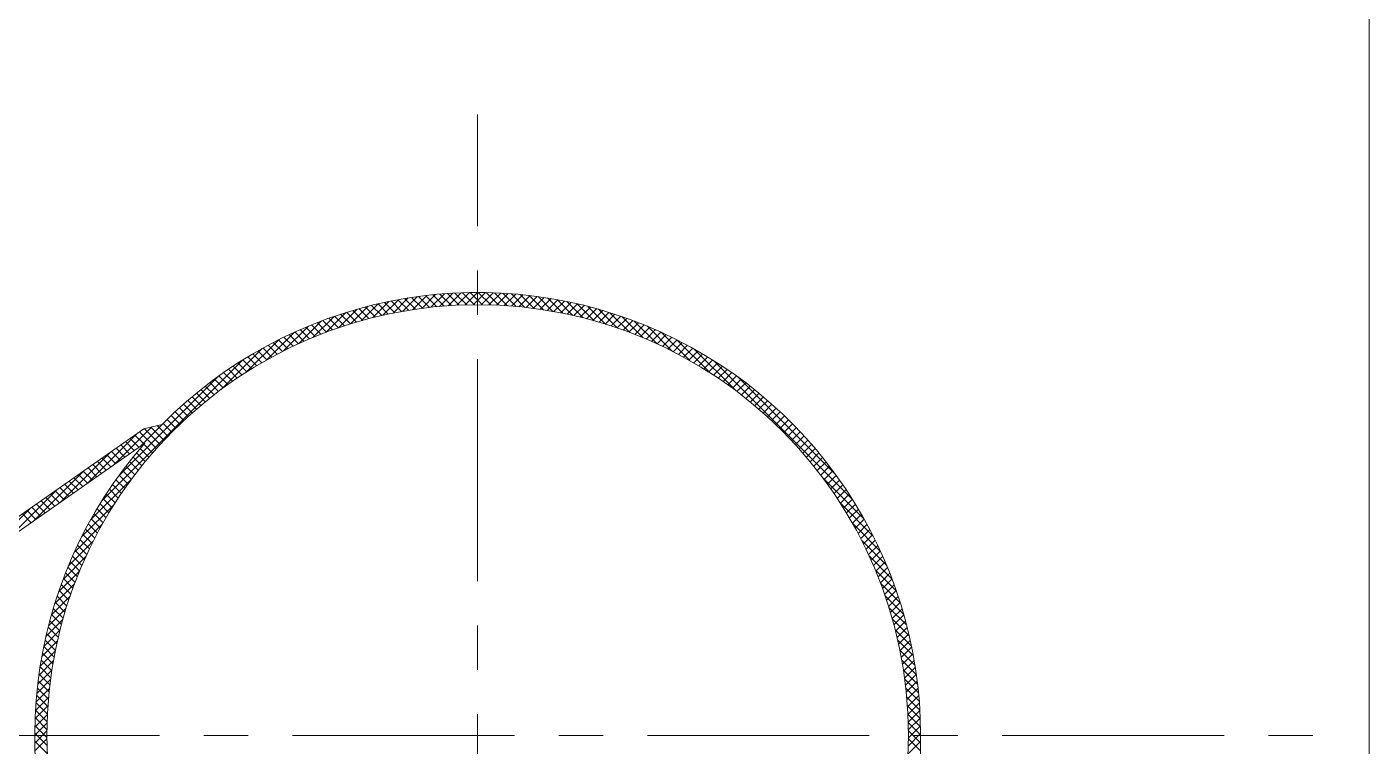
# Model space of a CAD drawing. Header units: millimetres. Extents: x 3341 to 3935, y 1079 to 1499.
# Drawn here: x 3594.91 to 3610.04, y 1182.01 to 1190.12 of the extents above; entities that cross this region are included whole.
import ezdxf

# ---------------------------------------------------------------- set-up
doc = ezdxf.new("R2010")
doc.units = ezdxf.units.MM
doc.linetypes.add('CENTERX2', pattern=[4, 2.5, -0.5, 0.5, -0.5])
for name, color, linetype, lineweight, true_color in [('1', 1, 'Continuous', 18, 0xff0000), ('2', 2, 'Continuous', 18, 0xffff00), ('3', 3, 'CENTERX2', 18, 0x00ff00)]:
    doc.layers.add(name, color=color, linetype=linetype, lineweight=lineweight, true_color=true_color)

msp = doc.modelspace()

# ---------------------------------------------------------------- linework, layer by layer
at = {"layer": '1'}
for p, q in [((3610.04271, 1191.03869), (3610.04271, 1125.78792)), ((3596.23264, 1185.5901), (3587.21967, 1179.27323)), ((3596.23264, 1185.5901), (3596.43911, 1185.63913)), ((3596.24276, 1185.4282), (3587.37257, 1179.2114)), ((3604.98702, 1182.13308), (3604.98702, 1134.69353))]:
    msp.add_line(p, q, dxfattribs=at)
msp.add_circle((3599.99403, 1182.13308), 4.85459, dxfattribs=at)
for start, end in [(0, 135.396562), (138.703905, 346.478734)]:
    msp.add_arc((3599.99403, 1182.13308), 4.99298, start, end, dxfattribs=at)
at = {"layer": '2'}
for p, q in [((3599.36352, 1186.94656), (3599.52053, 1187.10356)), ((3599.4656, 1186.95883), (3599.61871, 1187.11194)), ((3599.61481, 1186.97284), (3599.48736, 1187.10029)), ((3599.56528, 1186.96871), (3599.71482, 1187.11825)), ((3599.69877, 1186.97869), (3599.56947, 1187.10798)), ((3599.78412, 1186.98314), (3599.65286, 1187.1144)), ((3599.66273, 1186.97636), (3599.80901, 1187.12264)), ((3599.87095, 1186.98612), (3599.73759, 1187.11948)), ((3599.75812, 1186.98194), (3599.90138, 1187.12521)), ((3599.95931, 1186.98755), (3599.8237, 1187.12316)), ((3599.85156, 1186.98559), (3599.99204, 1187.12607)), ((3600.0493, 1186.98736), (3599.91129, 1187.12538)), ((3599.94319, 1186.98741), (3600.08109, 1187.12531)), ((3600.14102, 1186.98545), (3600.00041, 1187.12606)), ((3600.0331, 1186.98752), (3600.1686, 1187.12301)), ((3600.23456, 1186.98171), (3600.09115, 1187.12512)), ((3600.12139, 1186.98601), (3600.25465, 1187.11926)), ((3600.33004, 1186.97603), (3600.18361, 1187.12247)), ((3600.20814, 1186.98295), (3600.3393, 1187.11411)), ((3600.4276, 1186.96828), (3600.27789, 1187.11799)), ((3600.29343, 1186.97844), (3600.42263, 1187.10764)), ((3600.52739, 1186.95829), (3600.3741, 1187.11158)), ((3600.37732, 1186.97252), (3600.50468, 1187.09988)), ((3600.62959, 1186.94589), (3600.47238, 1187.1031)), ((3598.55911, 1186.77076), (3598.75935, 1186.971)), ((3598.6864, 1186.80825), (3598.87786, 1186.99971)), ((3598.8409, 1186.84873), (3598.727, 1186.96263)), ((3598.91353, 1186.8659), (3598.79859, 1186.98084)), ((3598.80869, 1186.84074), (3598.99255, 1187.0246)), ((3598.98713, 1186.88211), (3598.87108, 1186.99815)), ((3598.92663, 1186.86888), (3599.10382, 1187.04607)), ((3599.06172, 1186.89731), (3598.94452, 1187.01452)), ((3599.13735, 1186.91149), (3599.01892, 1187.02992)), ((3599.04071, 1186.89315), (3599.212, 1187.06444)), ((3599.21404, 1186.9246), (3599.09431, 1187.04433)), ((3599.15134, 1186.91398), (3599.31736, 1187.08)), ((3599.29182, 1186.93662), (3599.17072, 1187.05772)), ((3599.37075, 1186.9475), (3599.2482, 1187.07005)), ((3599.25885, 1186.93168), (3599.42014, 1187.09297)), ((3599.45086, 1186.95719), (3599.32677, 1187.08128)), ((3599.53219, 1186.96566), (3599.40648, 1187.09137)), ((3600.45987, 1186.96527), (3600.58551, 1187.09091)), ((3600.54115, 1186.95675), (3600.66516, 1187.08076)), ((3600.7344, 1186.93089), (3600.57289, 1187.0924)), ((3600.6212, 1186.94699), (3600.74367, 1187.06947)), ((3600.84205, 1186.91303), (3600.67578, 1187.0793)), ((3600.70007, 1186.93606), (3600.82109, 1187.05709)), ((3600.7778, 1186.92399), (3600.89746, 1187.04365)), ((3600.95284, 1186.89205), (3600.78128, 1187.06361)), ((3600.85443, 1186.91082), (3600.9728, 1187.02919)), ((3601.0671, 1186.8676), (3600.8896, 1187.04509)), ((3600.93001, 1186.89659), (3601.04715, 1187.01374)), ((3601.18523, 1186.83926), (3601.00103, 1187.02346)), ((3601.00455, 1186.88134), (3601.12054, 1186.99733)), ((3601.0781, 1186.86509), (3601.19299, 1186.97998)), ((3601.30776, 1186.80654), (3601.1159, 1186.9984)), ((3601.15069, 1186.84787), (3601.26454, 1186.96172)), ((3601.43531, 1186.76879), (3601.23461, 1186.96949)), ((3597.97875, 1186.54961), (3598.23514, 1186.806)), ((3598.13766, 1186.61872), (3598.37534, 1186.8564)), ((3598.3575, 1186.70351), (3598.24959, 1186.81142)), ((3598.28603, 1186.67729), (3598.50879, 1186.90004)), ((3598.42402, 1186.72679), (3598.31539, 1186.83543)), ((3598.49136, 1186.74926), (3598.38195, 1186.85866)), ((3598.42602, 1186.72747), (3598.63653, 1186.93798)), ((3598.55953, 1186.77089), (3598.44931, 1186.88111)), ((3598.62854, 1186.79168), (3598.51748, 1186.90274)), ((3598.69843, 1186.8116), (3598.58647, 1186.92356)), ((3598.7692, 1186.83062), (3598.6563, 1186.94352)), ((3601.22234, 1186.82971), (3601.33519, 1186.94257)), ((3601.29307, 1186.81064), (3601.40499, 1186.92256)), ((3601.56871, 1186.72519), (3601.35765, 1186.93625)), ((3601.36291, 1186.79068), (3601.47393, 1186.90171)), ((3601.43189, 1186.76986), (3601.54206, 1186.88003)), ((3601.70906, 1186.67464), (3601.48565, 1186.89805)), ((3601.50001, 1186.74818), (3601.60938, 1186.85754)), ((3601.56731, 1186.72567), (3601.67591, 1186.83427)), ((3601.85789, 1186.61562), (3601.6194, 1186.85411)), ((3601.63379, 1186.70236), (3601.74166, 1186.81023)), ((3602.0174, 1186.54591), (3601.75996, 1186.80335)), ((3597.61343, 1186.3639), (3597.92817, 1186.67864)), ((3597.80592, 1186.46658), (3598.08677, 1186.74743)), ((3597.97452, 1186.54768), (3597.8703, 1186.65189)), ((3598.03649, 1186.5755), (3597.93174, 1186.68026)), ((3598.09919, 1186.60261), (3597.99387, 1186.70793)), ((3598.16263, 1186.62897), (3598.05671, 1186.73489)), ((3598.22682, 1186.65459), (3598.12027, 1186.76114)), ((3598.29177, 1186.67944), (3598.18456, 1186.78665)), ((3601.69949, 1186.67825), (3601.80666, 1186.78542)), ((3601.7644, 1186.65336), (3601.87092, 1186.75987)), ((3601.82855, 1186.6277), (3601.93444, 1186.73359)), ((3601.89195, 1186.6013), (3601.99724, 1186.7066)), ((3602.19102, 1186.46209), (3601.90878, 1186.74433)), ((3601.95461, 1186.57416), (3602.05934, 1186.67889)), ((3602.01655, 1186.5463), (3602.12074, 1186.65049)), ((3602.38469, 1186.35823), (3602.06794, 1186.67498)), ((3597.10255, 1186.03262), (3597.5657, 1186.49578)), ((3597.38971, 1186.22998), (3597.75624, 1186.59651)), ((3597.67514, 1186.39804), (3597.57323, 1186.49996)), ((3597.73365, 1186.42933), (3597.63132, 1186.53166)), ((3597.79283, 1186.45995), (3597.69007, 1186.56271)), ((3597.8527, 1186.48989), (3597.74948, 1186.59311)), ((3597.91326, 1186.51913), (3597.80955, 1186.62284)), ((3602.07778, 1186.51772), (3602.18146, 1186.62141)), ((3602.1383, 1186.48845), (3602.2415, 1186.59164)), ((3602.19814, 1186.45847), (3602.30088, 1186.56122)), ((3602.61045, 1186.22227), (3602.24064, 1186.59208)), ((3602.25728, 1186.42782), (3602.35959, 1186.53013)), ((3602.31576, 1186.39649), (3602.41766, 1186.49839)), ((3595.76084, 1184.78071), (3597.3464, 1186.36628)), ((3597.4477, 1186.26627), (3597.3472, 1186.36677)), ((3597.50359, 1186.30019), (3597.40276, 1186.40101)), ((3597.56012, 1186.33346), (3597.45895, 1186.43462)), ((3597.6173, 1186.36608), (3597.51577, 1186.46761)), ((3602.37357, 1186.3645), (3602.47508, 1186.46601)), ((3602.43072, 1186.33185), (3602.53187, 1186.433)), ((3602.90269, 1186.01983), (3602.43228, 1186.49024)), ((3602.48722, 1186.29855), (3602.58803, 1186.39935)), ((3602.54308, 1186.2646), (3602.64356, 1186.36509)), ((3604.21985, 1184.79247), (3602.65342, 1186.3589)), ((3597.23047, 1186.12429), (3597.13105, 1186.22371)), ((3597.28384, 1186.16073), (3597.18418, 1186.26038)), ((3597.33783, 1186.19654), (3597.23791, 1186.29646)), ((3597.39245, 1186.23172), (3597.29225, 1186.33192)), ((3602.5983, 1186.23002), (3602.69848, 1186.3302)), ((3602.65289, 1186.1948), (3602.75279, 1186.29471)), ((3602.70685, 1186.15896), (3602.80649, 1186.25861)), ((3602.76019, 1186.1225), (3602.85959, 1186.2219)), ((3595.94522, 1185.0549), (3597.07221, 1186.18189)), ((3597.02311, 1185.97244), (3596.92448, 1186.07107)), ((3597.07404, 1186.01132), (3596.97524, 1186.11011)), ((3597.12557, 1186.04959), (3597.02659, 1186.14857)), ((3597.17771, 1186.08725), (3597.07852, 1186.18644)), ((3602.81291, 1186.08542), (3602.91209, 1186.1846)), ((3602.86502, 1186.04773), (3602.964, 1186.14671)), ((3602.91653, 1186.00943), (3603.01532, 1186.10822)), ((3604.03131, 1185.07081), (3602.93176, 1186.17036)), ((3602.96743, 1185.97053), (3603.06605, 1186.06915)), ((3596.82539, 1185.81096), (3596.72727, 1185.90907)), ((3596.87392, 1185.85222), (3596.7757, 1185.95044)), ((3596.92305, 1185.89289), (3596.82472, 1185.99123)), ((3596.97278, 1185.93297), (3596.87431, 1186.03144)), ((3603.01772, 1185.93103), (3603.11619, 1186.02949)), ((3603.06742, 1185.89092), (3603.16576, 1185.98925)), ((3603.11653, 1185.85022), (3603.21474, 1185.94844)), ((3603.16503, 1185.80893), (3603.26315, 1185.90704)), ((3596.63714, 1185.63999), (3596.53927, 1185.73787)), ((3596.68332, 1185.68361), (3596.58541, 1185.78153)), ((3596.73009, 1185.72665), (3596.63212, 1185.82462)), ((3596.77744, 1185.7691), (3596.67941, 1185.86713)), ((3603.21295, 1185.76704), (3603.31098, 1185.86507)), ((3603.26028, 1185.72456), (3603.35824, 1185.82253)), ((3603.30701, 1185.6815), (3603.40492, 1185.77941)), ((3595.89563, 1185.18491), (3596.32206, 1185.61134)), ((3596.19584, 1185.39532), (3596.51403, 1185.71351)), ((3596.41507, 1185.41304), (3596.23698, 1185.59114)), ((3596.45831, 1185.45961), (3596.30955, 1185.60837)), ((3596.50214, 1185.50558), (3596.38212, 1185.6256)), ((3596.54655, 1185.55097), (3596.4487, 1185.64883)), ((3596.59156, 1185.59577), (3596.4937, 1185.69363)), ((3603.35316, 1185.63784), (3603.45104, 1185.73572)), ((3603.39872, 1185.5936), (3603.49658, 1185.69146)), ((3603.44369, 1185.54877), (3603.54155, 1185.64663)), ((3603.48808, 1185.50335), (3603.58595, 1185.60123)), ((3595.59542, 1184.97451), (3596.16037, 1185.53945)), ((3596.12396, 1185.34494), (3596.02461, 1185.4443)), ((3596.17676, 1185.38195), (3596.0774, 1185.48131)), ((3596.22956, 1185.41895), (3596.1302, 1185.51831)), ((3596.37243, 1185.36589), (3596.183, 1185.55532)), ((3603.53188, 1185.45735), (3603.62978, 1185.55525)), ((3603.57509, 1185.41076), (3603.67304, 1185.50871)), ((3603.61771, 1185.36357), (3603.71572, 1185.46159)), ((3595.29522, 1184.7641), (3595.86016, 1185.32905)), ((3595.91277, 1185.19693), (3595.81341, 1185.29628)), ((3595.96557, 1185.23393), (3595.86621, 1185.33329)), ((3596.01837, 1185.27094), (3595.91901, 1185.37029)), ((3596.07117, 1185.30794), (3595.97181, 1185.4073)), ((3596.24803, 1185.22088), (3596.14973, 1185.31918)), ((3596.2889, 1185.26981), (3596.19072, 1185.36799)), ((3596.33037, 1185.31815), (3596.23228, 1185.41623)), ((3603.65974, 1185.3158), (3603.75783, 1185.41389)), ((3603.70118, 1185.26744), (3603.79936, 1185.36563)), ((3603.74202, 1185.21848), (3603.84032, 1185.31678)), ((3595.70158, 1185.04891), (3595.60222, 1185.14827)), ((3595.75438, 1185.08591), (3595.65502, 1185.18527)), ((3595.80717, 1185.12292), (3595.70782, 1185.22228)), ((3595.85997, 1185.15992), (3595.76061, 1185.25928)), ((3596.12899, 1185.07051), (3596.03025, 1185.16925)), ((3596.16807, 1185.12124), (3596.06949, 1185.21981)), ((3596.20775, 1185.17136), (3596.10932, 1185.26978)), ((3603.78227, 1185.16893), (3603.8807, 1185.26736)), ((3603.82192, 1185.11878), (3603.9205, 1185.21736)), ((3603.86097, 1185.06802), (3603.95972, 1185.16677)), ((3594.99501, 1184.5537), (3595.55995, 1185.11864)), ((3595.49039, 1184.90089), (3595.39103, 1185.00025)), ((3595.54318, 1184.9379), (3595.44383, 1185.03725)), ((3595.59598, 1184.9749), (3595.49662, 1185.07426)), ((3595.64878, 1185.0119), (3595.54942, 1185.11126)), ((3595.63134, 1184.56141), (3596.09449, 1185.02457)), ((3596.01538, 1184.91471), (3595.91605, 1185.01404)), ((3596.05264, 1184.96725), (3595.95352, 1185.06637)), ((3596.09051, 1185.01919), (3595.99159, 1185.1181)), ((3604.3512, 1184.57132), (3603.88078, 1185.04174)), ((3603.89942, 1185.01667), (3603.99834, 1185.11559)), ((3603.93726, 1184.9647), (3604.03638, 1185.06383)), ((3603.97448, 1184.91213), (3604.07383, 1185.01147)), ((3594.6948, 1184.34329), (3595.25975, 1184.90824)), ((3595.27919, 1184.75287), (3595.17983, 1184.85223)), ((3595.33199, 1184.78988), (3595.23263, 1184.88924)), ((3595.38479, 1184.82688), (3595.28543, 1184.92624)), ((3595.43759, 1184.86389), (3595.33823, 1184.96324)), ((3595.90732, 1184.75336), (3595.80722, 1184.85346)), ((3595.94272, 1184.80777), (3595.84289, 1184.90759)), ((3595.97874, 1184.86155), (3595.87917, 1184.96112)), ((3604.0111, 1184.85894), (3604.11068, 1184.95852)), ((3604.04709, 1184.80513), (3604.14693, 1184.90497)), ((3604.08246, 1184.75069), (3604.18257, 1184.85081)), ((3594.39459, 1184.13289), (3594.95954, 1184.69783)), ((3595.068, 1184.60486), (3594.96864, 1184.70421)), ((3595.1208, 1184.64186), (3595.02144, 1184.74122)), ((3595.1736, 1184.67886), (3595.07424, 1184.77822)), ((3595.22639, 1184.71587), (3595.12704, 1184.81523)), ((3595.53061, 1184.37088), (3595.89713, 1184.7374)), ((3595.80493, 1184.58635), (3595.70388, 1184.68739)), ((3595.83842, 1184.64266), (3595.73771, 1184.74337)), ((3595.87255, 1184.69833), (3595.77216, 1184.79872)), ((3604.45303, 1184.37969), (3604.08322, 1184.74949)), ((3604.11719, 1184.69563), (3604.2176, 1184.79604)), ((3604.15129, 1184.63993), (3604.25202, 1184.74065)), ((3604.18475, 1184.58358), (3604.28582, 1184.68465)), ((3594.9624, 1184.53085), (3594.86305, 1184.63021)), ((3595.0152, 1184.56785), (3594.91584, 1184.66721)), ((3595.7399, 1184.47177), (3595.63812, 1184.57355)), ((3595.77209, 1184.52939), (3595.67068, 1184.63079)), ((3604.21756, 1184.52659), (3604.31899, 1184.62801)), ((3604.24972, 1184.46894), (3604.35152, 1184.57074)), ((3595.44847, 1184.19894), (3595.76321, 1184.51368)), ((3595.64736, 1184.29491), (3595.54429, 1184.39797)), ((3595.67753, 1184.35454), (3595.57492, 1184.45715)), ((3595.70838, 1184.41349), (3595.60619, 1184.51568)), ((3604.53593, 1184.20699), (3604.21918, 1184.52373)), ((3604.28121, 1184.41063), (3604.38341, 1184.51284)), ((3604.31203, 1184.35165), (3604.41466, 1184.45428)), ((3604.34216, 1184.29198), (3604.44525, 1184.39507)), ((3595.37968, 1184.04035), (3595.66053, 1184.32119)), ((3595.58909, 1184.17357), (3595.48505, 1184.27761)), ((3595.61787, 1184.23459), (3595.51434, 1184.33812)), ((3604.60528, 1184.04783), (3604.32305, 1184.33007)), ((3604.37161, 1184.23163), (3604.47517, 1184.33519)), ((3604.40036, 1184.17057), (3604.50443, 1184.27464)), ((3595.32111, 1183.89197), (3595.57751, 1184.14837)), ((3595.50705, 1183.9862), (3595.40134, 1184.09191)), ((3595.53367, 1184.04939), (3595.42854, 1184.15451)), ((3595.56102, 1184.11184), (3595.45645, 1184.21641)), ((3604.6643, 1183.89901), (3604.40687, 1184.15644)), ((3604.4284, 1184.10881), (3604.53299, 1184.2134)), ((3604.45572, 1184.04632), (3604.56087, 1184.15147)), ((3604.4823, 1183.9831), (3604.58804, 1184.08884)), ((3595.27072, 1183.75178), (3595.50839, 1183.98945)), ((3595.45606, 1183.85758), (3595.34908, 1183.96456)), ((3595.48118, 1183.92227), (3595.37485, 1184.0286)), ((3604.71506, 1183.75845), (3604.47657, 1183.99694)), ((3604.50813, 1183.91913), (3604.61449, 1184.0255)), ((3604.53321, 1183.85441), (3604.64022, 1183.96142)), ((3595.22707, 1183.61833), (3595.44983, 1183.84108)), ((3595.40817, 1183.72587), (3595.29979, 1183.83425)), ((3595.43172, 1183.79212), (3595.32406, 1183.89978)), ((3604.75901, 1183.6247), (3604.53559, 1183.84811)), ((3604.55751, 1183.78891), (3604.66521, 1183.8966)), ((3604.58102, 1183.72262), (3604.68944, 1183.83103)), ((3595.18913, 1183.49059), (3595.39964, 1183.7011)), ((3595.34243, 1183.5222), (3595.23166, 1183.63297)), ((3595.36351, 1183.59093), (3595.25357, 1183.70086)), ((3595.38543, 1183.65881), (3595.27629, 1183.76795)), ((3604.7972, 1183.4967), (3604.58614, 1183.70776)), ((3604.60373, 1183.65552), (3604.7129, 1183.76469)), ((3604.62561, 1183.5876), (3604.73558, 1183.69757)), ((3604.64664, 1183.51883), (3604.75746, 1183.62964)), ((3595.15612, 1183.36777), (3595.35635, 1183.568)), ((3595.30288, 1183.38215), (3595.1903, 1183.49472)), ((3595.32221, 1183.45262), (3595.21056, 1183.56427)), ((3604.83044, 1183.37366), (3604.62974, 1183.57435)), ((3604.66682, 1183.4492), (3604.77851, 1183.5609)), ((3604.68611, 1183.37869), (3604.79873, 1183.49131)), ((3595.10252, 1183.13456), (3595.28637, 1183.31842)), ((3595.12741, 1183.24926), (3595.31887, 1183.44072)), ((3595.26696, 1183.23846), (3595.15238, 1183.35304)), ((3595.28445, 1183.31077), (3595.1709, 1183.42432)), ((3604.85935, 1183.25495), (3604.66749, 1183.4468)), ((3604.88442, 1183.14008), (3604.70021, 1183.32428)), ((3604.70449, 1183.30727), (3604.81809, 1183.42087)), ((3604.72194, 1183.23491), (3604.83657, 1183.34954)), ((3595.08105, 1183.02329), (3595.25824, 1183.20048)), ((3595.23487, 1183.09094), (3595.11807, 1183.20774)), ((3595.25042, 1183.1652), (3595.13476, 1183.28086)), ((3604.90604, 1183.02865), (3604.72855, 1183.20614)), ((3604.73842, 1183.1616), (3604.85414, 1183.27731)), ((3604.75392, 1183.08729), (3604.87078, 1183.20415)), ((3595.06267, 1182.91511), (3595.23396, 1183.08641)), ((3595.20686, 1182.93935), (3595.08758, 1183.05863)), ((3595.22034, 1183.01567), (3595.10234, 1183.13368)), ((3604.92456, 1182.92032), (3604.753, 1183.09189)), ((3604.76841, 1183.01197), (3604.88647, 1183.13004)), ((3604.78184, 1182.9356), (3604.90118, 1183.05494)), ((3595.03414, 1182.70698), (3595.19543, 1182.86827)), ((3595.04711, 1182.80975), (3595.21314, 1182.97578)), ((3595.1832, 1182.78341), (3595.06115, 1182.90546)), ((3595.19447, 1182.86194), (3595.07384, 1182.98257)), ((3604.94026, 1182.81483), (3604.77399, 1182.9811)), ((3604.95335, 1182.71193), (3604.79184, 1182.87344)), ((3604.79418, 1182.85814), (3604.91487, 1182.97883)), ((3604.80539, 1182.77955), (3604.92751, 1182.90167)), ((3595.02355, 1182.60659), (3595.18056, 1182.76359)), ((3595.1642, 1182.6228), (3595.03905, 1182.74795)), ((3595.17309, 1182.70371), (3595.04954, 1182.82726)), ((3604.96405, 1182.61143), (3604.80685, 1182.76864)), ((3604.81544, 1182.69979), (3604.93906, 1182.82342)), ((3604.82427, 1182.61882), (3604.9495, 1182.74405)), ((3595.00886, 1182.41229), (3595.15841, 1182.56184)), ((3595.01518, 1182.50841), (3595.16829, 1182.66152)), ((3595.15027, 1182.45713), (3595.02161, 1182.58578)), ((3595.15658, 1182.54062), (3595.02973, 1182.66747)), ((3604.97253, 1182.51315), (3604.81924, 1182.66644)), ((3604.97894, 1182.41693), (3604.82923, 1182.56665)), ((3604.83183, 1182.53658), (3604.95876, 1182.66351)), ((3604.83807, 1182.45302), (3604.96682, 1182.58177)), ((3595.00448, 1182.3181), (3595.15076, 1182.46438)), ((3595.14185, 1182.28595), (3595.00922, 1182.41857)), ((3595.14533, 1182.37226), (3595.01476, 1182.50284)), ((3604.98342, 1182.32266), (3604.83699, 1182.46909)), ((3604.84294, 1182.36808), (3604.97361, 1182.49876)), ((3604.84635, 1182.2817), (3604.97908, 1182.41443)), ((3595.00105, 1182.13507), (3595.14153, 1182.27555)), ((3595.00191, 1182.22573), (3595.14517, 1182.369)), ((3595.13987, 1182.19812), (3595.00505, 1182.33294)), ((3604.98607, 1182.2302), (3604.84267, 1182.37361)), ((3604.98701, 1182.13946), (3604.8464, 1182.28007)), ((3604.84825, 1182.19379), (3604.98318, 1182.32872)), ((3595.14081, 1182.01757), (3595.00111, 1182.15728)), ((3595.00181, 1182.04603), (3595.1397, 1182.18392)), ((3595.1395, 1182.10869), (3595.00232, 1182.24586)), ((3604.84714, 1182.01308), (3604.98698, 1182.15291)), ((3604.98702, 1182.04965), (3604.84831, 1182.18835)), ((3604.84854, 1182.10428), (3604.98584, 1182.24158)), ((3595.14391, 1181.92467), (3595.00149, 1182.0671)), ((3595.0041, 1181.95852), (3595.1396, 1182.09401)), ((3604.84395, 1181.92009), (3604.98702, 1182.06315)), ((3604.98702, 1181.95985), (3604.8485, 1182.09836))]:
    msp.add_line(p, q, dxfattribs=at)
at = {"layer": '3'}
for p, q in [((3599.99403, 1171.87308), (3599.99403, 1189.13352)), ((3565.90766, 1182.13308), (3609.77512, 1182.13308))]:
    msp.add_line(p, q, dxfattribs=at)

doc.saveas('drawing.dxf')
